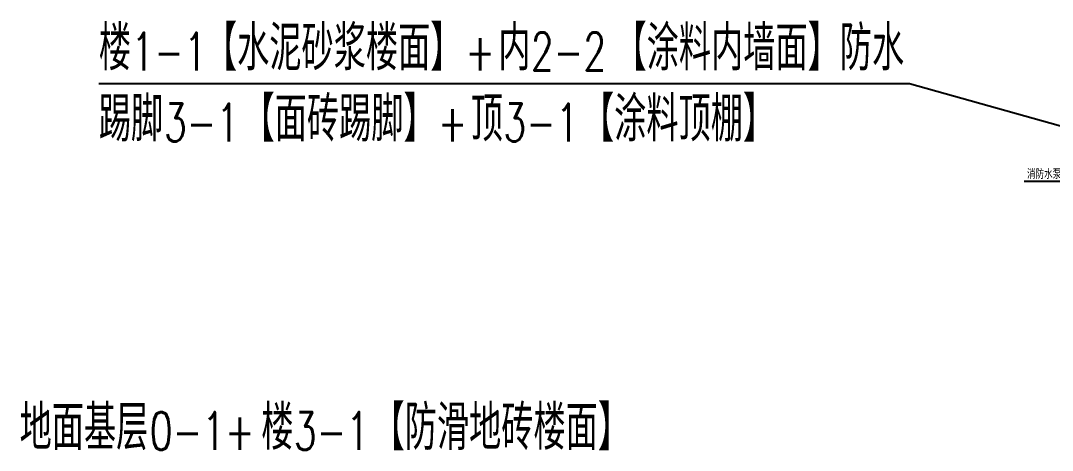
# Model space of a CAD drawing. Extents: x -954573 to 446329, y 489853 to 1226784.
# Drawn here: x -219358 to -178675, y 844546 to 861490 of the extents above; entities that cross this region are included whole.
import ezdxf

# ---------------------------------------------------------------- set-up
doc = ezdxf.new("R2010")
doc.units = 0
doc.header["$LTSCALE"] = 10
doc.header["$MEASUREMENT"] = 0
for name, color, linetype in [('10平面$0$PUB_TEXT', 8, 'Continuous'), ('10平面$0$建-标高', 8, 'Continuous'), ('A-LIN-V', 9, 'Continuous'), ('建-引出', 3, 'Continuous')]:
    doc.layers.add(name, color=color, linetype=linetype)
doc.styles.add('10平面$0$A-STANDARD', font='SIMPLEX', dxfattribs={"bigfont": 'GBCBIG'})
doc.styles.add('A-STANDARD', font='SIMPLEX', dxfattribs={"bigfont": 'GBCBIG'})

# ---------------------------------------------------------------- blocks, each defined once
blk = doc.blocks.new('10平面')
at = {"layer": '10平面$0$建-标高'}
blk.add_line((-175040, 855150), (-179780, 855150), dxfattribs=at)
at = {"layer": '10平面$0$PUB_TEXT', "style": '10平面$0$A-STANDARD'}
blk.add_text('消防水泵房设备基础，顶标高为', height=337.589, dxfattribs=at).set_placement((-179675, 855255))

msp = doc.modelspace()

# ---------------------------------------------------------------- block references
at = {"layer": 'A-LIN-V'}
msp.add_blockref('10平面', (0, 0), dxfattribs=at)

# ---------------------------------------------------------------- next in the draw order: linework, layer by layer
at = {"layer": '建-引出'}
for p, q in [((-184313.8, 859004), (-216273.8, 859004)), ((-171040, 855260), (-184313.8, 859004))]:
    msp.add_line(p, q, dxfattribs=at)

# ---------------------------------------------------------------- next in the draw order: texts
at = {"layer": '建-引出', "color": 7, "style": 'A-STANDARD'}
for s, height, p in [('楼', 1763, (-216273.8, 859529)), ('【水泥砂浆楼面】', 1762.96, (-212090.5, 859529)), ('内', 1763, (-200523.8, 859529)), ('【涂料内墙面】防水', 1762.96, (-195940.5, 859529)), ('踢脚', 1762.96, (-216273.8, 856729)), ('【面砖踢脚】', 1762.96, (-210607.2, 856729)), ('顶', 1763, (-201607.2, 856729)), ('【涂料顶棚】', 1762.96, (-197223.8, 856729)), ('地面基层', 1762.96, (-219400, 844565)), ('楼', 1763, (-209866.7, 844565)), ('【防滑地砖楼面】', 1762.96, (-205483.3, 844565))]:
    msp.add_text(s, height=height, dxfattribs=at).set_placement(p)
at = {"layer": '建-引出', "color": 7, "style": 'A-STANDARD', "width": 0.705882}
for s, p in [('1-1', (-214990.5, 859529)), ('2-2', (-199240.5, 859529)), ('+', (-201823.8, 859529)), ('3-1', (-213707.2, 856729)), ('3-1', (-200323.8, 856729)), ('+', (-202907.2, 856729)), ('0-1+', (-214266.7, 844565)), ('3-1', (-208583.3, 844565))]:
    msp.add_text(s, height=1487.5, dxfattribs=at).set_placement(p)

doc.saveas('drawing.dxf')
